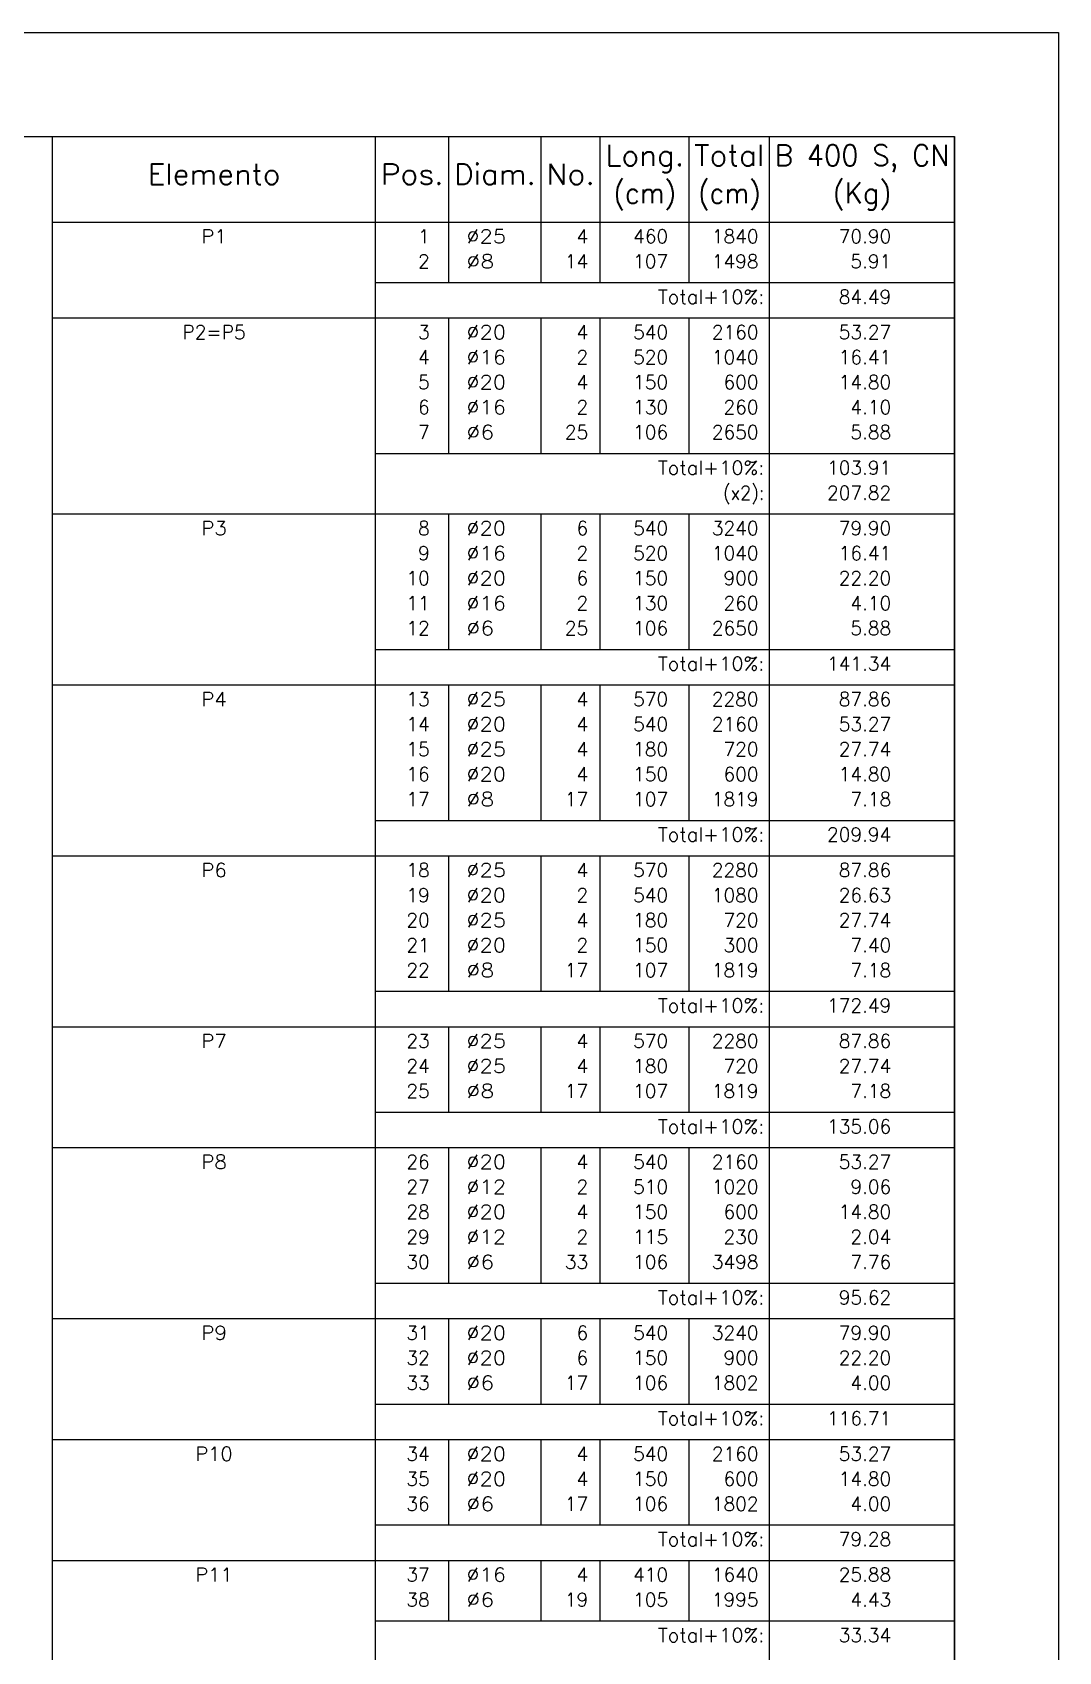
# Model space of a CAD drawing. Header units: millimetres. Extents: x 709.5 to 769, y 350.8 to 392.8.
# Drawn here: x 764.04 to 768.96, y 385.07 to 392.83 of the extents above; entities that cross this region are included whole.
import ezdxf
from ezdxf.enums import TextEntityAlignment as Align

# ---------------------------------------------------------------- set-up
doc = ezdxf.new("R2010")
doc.units = ezdxf.units.MM
doc.linetypes.add('CYPELINEA', pattern=[0])
for name, color, linetype in [('015', 1, 'Continuous'), ('07', 6, 'Continuous'), ('TABLAS', 1, 'CYPELINEA')]:
    doc.layers.add(name, color=color, linetype=linetype)
doc.styles.get("Standard").update_dxf_attribs({"font": 'romans.shx'})

# ---------------------------------------------------------------- blocks, each defined once
blk = doc.blocks.new('A0H')
at = {"layer": '015'}
blk.add_lwpolyline([(-1179, -10), (-1179, 831), (10, 831), (10, -10)], close=True, dxfattribs=at)
at = {"layer": '07'}
blk.add_lwpolyline([(-1154, 0), (-1154, 821), (0, 821), (0, 0)], close=True, dxfattribs=at)

msp = doc.modelspace()

# ---------------------------------------------------------------- linework, layer by layer
at = {"layer": 'TABLAS'}
for p, q in [((764.1339, 392.3341), (768.4619, 392.3341)), ((764.1339, 391.8991), (764.1339, 392.3341)), ((765.6839, 391.8991), (765.6839, 392.3341)), ((766.0354, 391.8991), (766.0354, 392.3341)), ((766.4784, 391.8991), (766.4784, 392.3341)), ((766.7624, 391.8991), (766.7624, 392.3341)), ((767.1889, 391.8991), (767.1889, 392.3341)), ((767.5749, 391.8991), (767.5749, 392.3341)), ((768.4619, 391.8991), (768.4619, 392.3341)), ((764.1339, 391.9241), (768.4619, 391.9241)), ((764.1339, 391.4891), (764.1339, 391.8991)), ((765.6839, 391.4891), (765.6839, 391.8991)), ((766.0354, 391.6341), (766.0354, 391.8991)), ((766.4784, 391.6341), (766.4784, 391.8991)), ((766.7624, 391.6341), (766.7624, 391.8991)), ((767.1889, 391.6341), (767.1889, 391.8991)), ((767.5749, 391.4891), (767.5749, 391.8991)), ((768.4619, 391.4891), (768.4619, 391.8991)), ((765.6839, 391.6341), (768.4619, 391.6341)), ((764.1339, 391.4391), (764.1339, 391.4891)), ((765.6839, 391.4391), (765.6839, 391.4891)), ((767.5749, 391.4391), (767.5749, 391.4891)), ((768.4619, 391.4391), (768.4619, 391.4891)), ((764.1339, 391.4641), (768.4619, 391.4641)), ((764.1339, 390.5491), (764.1339, 391.4391)), ((765.6839, 390.5491), (765.6839, 391.4391)), ((766.0354, 391.4391), (766.0354, 391.4641)), ((766.0354, 390.8141), (766.0354, 391.4391)), ((766.4784, 391.4391), (766.4784, 391.4641)), ((766.4784, 390.8141), (766.4784, 391.4391)), ((766.7624, 391.4391), (766.7624, 391.4641)), ((766.7624, 390.8141), (766.7624, 391.4391)), ((767.1889, 391.4391), (767.1889, 391.4641)), ((767.1889, 390.8141), (767.1889, 391.4391)), ((767.5749, 390.5491), (767.5749, 391.4391)), ((768.4619, 390.5491), (768.4619, 391.4391)), ((765.6839, 390.8141), (768.4619, 390.8141)), ((764.1339, 390.4991), (764.1339, 390.5491)), ((764.1339, 390.5241), (768.4619, 390.5241)), ((764.1339, 389.7291), (764.1339, 390.4991)), ((765.6839, 390.4991), (765.6839, 390.5491)), ((765.6839, 389.7291), (765.6839, 390.4991)), ((766.0354, 390.4991), (766.0354, 390.5241)), ((766.0354, 389.8741), (766.0354, 390.4991)), ((766.4784, 390.4991), (766.4784, 390.5241)), ((766.4784, 389.8741), (766.4784, 390.4991)), ((766.7624, 390.4991), (766.7624, 390.5241)), ((766.7624, 389.8741), (766.7624, 390.4991)), ((767.1889, 390.4991), (767.1889, 390.5241)), ((767.1889, 389.8741), (767.1889, 390.4991)), ((767.5749, 390.4991), (767.5749, 390.5491)), ((767.5749, 389.7291), (767.5749, 390.4991)), ((768.4619, 390.4991), (768.4619, 390.5491)), ((768.4619, 389.7291), (768.4619, 390.4991)), ((765.6839, 389.8741), (768.4619, 389.8741)), ((764.1339, 389.6791), (764.1339, 389.7291)), ((764.1339, 389.7041), (768.4619, 389.7041)), ((765.6839, 389.6791), (765.6839, 389.7291)), ((766.0354, 389.6791), (766.0354, 389.7041)), ((766.4784, 389.6791), (766.4784, 389.7041)), ((766.7624, 389.6791), (766.7624, 389.7041)), ((767.1889, 389.6791), (767.1889, 389.7041)), ((767.5749, 389.6791), (767.5749, 389.7291)), ((768.4619, 389.6791), (768.4619, 389.7291)), ((764.1339, 388.9091), (764.1339, 389.6791)), ((765.6839, 388.9091), (765.6839, 389.6791)), ((766.0354, 389.0541), (766.0354, 389.6791)), ((766.4784, 389.0541), (766.4784, 389.6791)), ((766.7624, 389.0541), (766.7624, 389.6791)), ((767.1889, 389.0541), (767.1889, 389.6791)), ((767.5749, 388.9091), (767.5749, 389.6791)), ((768.4619, 388.9091), (768.4619, 389.6791)), ((765.6839, 389.0541), (768.4619, 389.0541)), ((764.1339, 388.8591), (764.1339, 388.9091)), ((764.1339, 388.8841), (768.4619, 388.8841)), ((764.1339, 388.0891), (764.1339, 388.8591)), ((765.6839, 388.8591), (765.6839, 388.9091)), ((765.6839, 388.0891), (765.6839, 388.8591)), ((766.0354, 388.8591), (766.0354, 388.8841)), ((766.0354, 388.2341), (766.0354, 388.8591)), ((766.4784, 388.8591), (766.4784, 388.8841)), ((766.4784, 388.2341), (766.4784, 388.8591)), ((766.7624, 388.8591), (766.7624, 388.8841)), ((766.7624, 388.2341), (766.7624, 388.8591)), ((767.1889, 388.8591), (767.1889, 388.8841)), ((767.1889, 388.2341), (767.1889, 388.8591)), ((767.5749, 388.8591), (767.5749, 388.9091)), ((767.5749, 388.0891), (767.5749, 388.8591)), ((768.4619, 388.8591), (768.4619, 388.9091)), ((768.4619, 388.0891), (768.4619, 388.8591)), ((765.6839, 388.2341), (768.4619, 388.2341)), ((764.1339, 388.0391), (764.1339, 388.0891)), ((765.6839, 388.0391), (765.6839, 388.0891)), ((767.5749, 388.0391), (767.5749, 388.0891)), ((768.4619, 388.0391), (768.4619, 388.0891)), ((764.1339, 388.0641), (768.4619, 388.0641)), ((764.1339, 387.5091), (764.1339, 388.0391)), ((765.6839, 387.5091), (765.6839, 388.0391)), ((766.0354, 388.0391), (766.0354, 388.0641)), ((766.0354, 387.6541), (766.0354, 388.0391)), ((766.4784, 388.0391), (766.4784, 388.0641)), ((766.4784, 387.6541), (766.4784, 388.0391)), ((766.7624, 388.0391), (766.7624, 388.0641)), ((766.7624, 387.6541), (766.7624, 388.0391)), ((767.1889, 388.0391), (767.1889, 388.0641)), ((767.1889, 387.6541), (767.1889, 388.0391)), ((767.5749, 387.5091), (767.5749, 388.0391)), ((768.4619, 387.5091), (768.4619, 388.0391)), ((765.6839, 387.6541), (768.4619, 387.6541)), ((764.1339, 387.4591), (764.1339, 387.5091)), ((764.1339, 387.4841), (768.4619, 387.4841)), ((764.1339, 386.6891), (764.1339, 387.4591)), ((765.6839, 387.4591), (765.6839, 387.5091)), ((765.6839, 386.6891), (765.6839, 387.4591)), ((766.0354, 387.4591), (766.0354, 387.4841)), ((766.0354, 386.8341), (766.0354, 387.4591)), ((766.4784, 387.4591), (766.4784, 387.4841)), ((766.4784, 386.8341), (766.4784, 387.4591)), ((766.7624, 387.4591), (766.7624, 387.4841)), ((766.7624, 386.8341), (766.7624, 387.4591)), ((767.1889, 387.4591), (767.1889, 387.4841)), ((767.1889, 386.8341), (767.1889, 387.4591)), ((767.5749, 387.4591), (767.5749, 387.5091)), ((767.5749, 386.6891), (767.5749, 387.4591)), ((768.4619, 387.4591), (768.4619, 387.5091)), ((768.4619, 386.6891), (768.4619, 387.4591)), ((765.6839, 386.8341), (768.4619, 386.8341)), ((764.1339, 386.6391), (764.1339, 386.6891)), ((765.6839, 386.6391), (765.6839, 386.6891)), ((767.5749, 386.6391), (767.5749, 386.6891)), ((768.4619, 386.6391), (768.4619, 386.6891)), ((764.1339, 386.6641), (768.4619, 386.6641)), ((764.1339, 386.1091), (764.1339, 386.6391)), ((765.6839, 386.1091), (765.6839, 386.6391)), ((766.0354, 386.6391), (766.0354, 386.6641)), ((766.0354, 386.2541), (766.0354, 386.6391)), ((766.4784, 386.6391), (766.4784, 386.6641)), ((766.4784, 386.2541), (766.4784, 386.6391)), ((766.7624, 386.6391), (766.7624, 386.6641)), ((766.7624, 386.2541), (766.7624, 386.6391)), ((767.1889, 386.6391), (767.1889, 386.6641)), ((767.1889, 386.2541), (767.1889, 386.6391)), ((767.5749, 386.1091), (767.5749, 386.6391)), ((768.4619, 386.1091), (768.4619, 386.6391)), ((765.6839, 386.2541), (768.4619, 386.2541)), ((764.1339, 386.0591), (764.1339, 386.1091)), ((764.1339, 386.0841), (768.4619, 386.0841)), ((764.1339, 385.5291), (764.1339, 386.0591)), ((765.6839, 386.0591), (765.6839, 386.1091)), ((765.6839, 385.5291), (765.6839, 386.0591)), ((766.0354, 386.0591), (766.0354, 386.0841)), ((766.0354, 385.6741), (766.0354, 386.0591)), ((766.4784, 386.0591), (766.4784, 386.0841)), ((766.4784, 385.6741), (766.4784, 386.0591)), ((766.7624, 386.0591), (766.7624, 386.0841)), ((766.7624, 385.6741), (766.7624, 386.0591)), ((767.1889, 386.0591), (767.1889, 386.0841)), ((767.1889, 385.6741), (767.1889, 386.0591)), ((767.5749, 386.0591), (767.5749, 386.1091)), ((767.5749, 385.5291), (767.5749, 386.0591)), ((768.4619, 386.0591), (768.4619, 386.1091)), ((768.4619, 385.5291), (768.4619, 386.0591)), ((765.6839, 385.6741), (768.4619, 385.6741)), ((764.1339, 385.4791), (764.1339, 385.5291)), ((764.1339, 385.5041), (768.4619, 385.5041)), ((765.6839, 385.4791), (765.6839, 385.5291)), ((766.0354, 385.4791), (766.0354, 385.5041)), ((766.4784, 385.4791), (766.4784, 385.5041)), ((766.7624, 385.4791), (766.7624, 385.5041)), ((767.1889, 385.4791), (767.1889, 385.5041)), ((767.5749, 385.4791), (767.5749, 385.5291)), ((768.4619, 385.4791), (768.4619, 385.5291)), ((764.1339, 385.0691), (764.1339, 385.4791)), ((765.6839, 385.0691), (765.6839, 385.4791)), ((766.0354, 385.2141), (766.0354, 385.4791)), ((766.4784, 385.2141), (766.4784, 385.4791)), ((766.7624, 385.2141), (766.7624, 385.4791)), ((767.1889, 385.2141), (767.1889, 385.4791)), ((767.5749, 385.0691), (767.5749, 385.4791)), ((768.4619, 385.0691), (768.4619, 385.4791)), ((765.6839, 385.2141), (768.4619, 385.2141)), ((764.1339, 385.0191), (764.1339, 385.0691)), ((765.6839, 385.0191), (765.6839, 385.0691)), ((767.5749, 385.0191), (767.5749, 385.0691)), ((768.4619, 385.0191), (768.4619, 385.0691))]:
    msp.add_line(p, q, dxfattribs=at)

# ---------------------------------------------------------------- block references
at = {"linetype": 'Continuous', "xscale": 0.05000000000001137, "yscale": 0.05000000000001137, "zscale": 0.05}
msp.add_blockref('A0H', (768.4619, 351.2841), dxfattribs=at)

# ---------------------------------------------------------------- texts
at = {"layer": 'TABLAS'}
for s, height, width, p, p2 in [('Long.', 0.1, 0.988312, (766.7877, 392.1941), (767.1642, 392.1941)), ('Total', 0.1, 1.008, (767.2139, 392.1941), (767.5499, 392.1941)), ('B 400 S, CN', 0.1, 0.825211, (767.5999, 392.1941), (768.4369, 392.1941)), ('Elemento', 0.1, 0.95625, (764.5902, 392.1041), (765.2277, 392.1041)), ('Pos.', 0.1, 1.005, (765.7092, 392.1041), (766.0107, 392.1041)), ('Diam.', 0.1, 0.9825, (766.0604, 392.1041), (766.4534, 392.1041)), ('No.', 0.1, 1.045532, (766.5034, 392.1041), (766.7374, 392.1041)), ('(cm)', 0.1, 0.875, (766.8259, 392.0141), (767.1259, 392.0141)), ('(cm)', 0.1, 0.875, (767.2319, 392.0141), (767.5319, 392.0141)), ('(Kg)', 0.1, 0.925312, (767.8774, 392.0141), (768.1594, 392.0141)), ('P1', 0.06665, 1.211084, (764.8474, 391.8225), (764.9704, 391.8225)), ('1', 0.0667, 1.604037, (765.8879, 391.8225), (765.9439, 391.8225)), ('%%c25', 0.06665, 1.069017, (766.1199, 391.8225), (766.3099, 391.8225)), ('4', 0.0667, 0.980245, (766.6484, 391.8225), (766.7044, 391.8225)), ('460', 0.06665, 0.928653, (766.9199, 391.8225), (767.0879, 391.8225)), ('1840', 0.06665, 0.916593, (767.2979, 391.8225), (767.5219, 391.8225)), ('70.90', 0.06665, 0.912642, (767.9064, 391.8225), (768.1584, 391.8225)), ('2', 0.0667, 1.037907, (765.8879, 391.7025), (765.9439, 391.7025)), ('%%c8', 0.06665, 1.172793, (766.1199, 391.7025), (766.2539, 391.7025)), ('14', 0.06665, 0.928653, (766.5924, 391.7025), (766.7044, 391.7025)), ('107', 0.06665, 0.928653, (766.9199, 391.7025), (767.0879, 391.7025)), ('1498', 0.06665, 0.916593, (767.2979, 391.7025), (767.5219, 391.7025)), ('5.91', 0.06665, 1.012384, (767.9624, 391.7025), (768.1584, 391.7025)), ('Total+10%:', 0.06665, 0.94709, (767.0389, 391.5325), (767.5499, 391.5325)), ('84.49', 0.06665, 0.923254, (767.9064, 391.5325), (768.1584, 391.5325)), ('P2=P5', 0.06665, 0.912228, (764.7569, 391.3625), (765.0609, 391.3625)), ('3', 0.0667, 1.037907, (765.8879, 391.3625), (765.9439, 391.3625)), ('%%c20', 0.06665, 1.069017, (766.1199, 391.3625), (766.3099, 391.3625)), ('4', 0.0667, 0.980245, (766.6484, 391.3625), (766.7044, 391.3625)), ('540', 0.06665, 0.928653, (766.9199, 391.3625), (767.0879, 391.3625)), ('2160', 0.06665, 0.916593, (767.2979, 391.3625), (767.5219, 391.3625)), ('53.27', 0.06665, 0.912642, (767.9064, 391.3625), (768.1584, 391.3625)), ('4', 0.0667, 0.980245, (765.8879, 391.2425), (765.9439, 391.2425)), ('%%c16', 0.06665, 1.069017, (766.1199, 391.2425), (766.3099, 391.2425)), ('2', 0.0667, 1.037907, (766.6484, 391.2425), (766.7044, 391.2425)), ('520', 0.06665, 0.928653, (766.9199, 391.2425), (767.0879, 391.2425)), ('1040', 0.06665, 0.916593, (767.2979, 391.2425), (767.5219, 391.2425)), ('16.41', 0.06665, 0.980245, (767.9064, 391.2425), (768.1584, 391.2425)), ('5', 0.0667, 1.037907, (765.8879, 391.1225), (765.9439, 391.1225)), ('%%c20', 0.06665, 1.069017, (766.1199, 391.1225), (766.3099, 391.1225)), ('4', 0.0667, 0.980245, (766.6484, 391.1225), (766.7044, 391.1225)), ('150', 0.06665, 0.928653, (766.9199, 391.1225), (767.0879, 391.1225)), ('600', 0.06665, 0.928653, (767.3539, 391.1225), (767.5219, 391.1225)), ('14.80', 0.06665, 0.912642, (767.9064, 391.1225), (768.1584, 391.1225)), ('6', 0.0667, 1.037907, (765.8879, 391.0025), (765.9439, 391.0025)), ('%%c16', 0.06665, 1.069017, (766.1199, 391.0025), (766.3099, 391.0025)), ('2', 0.0667, 1.037907, (766.6484, 391.0025), (766.7044, 391.0025)), ('130', 0.06665, 0.928653, (766.9199, 391.0025), (767.0879, 391.0025)), ('260', 0.06665, 0.928653, (767.3539, 391.0025), (767.5219, 391.0025)), ('4.10', 0.06665, 0.921723, (767.9624, 391.0025), (768.1584, 391.0025)), ('7', 0.0667, 1.037907, (765.8879, 390.8825), (765.9439, 390.8825)), ('%%c6', 0.06665, 1.172793, (766.1199, 390.8825), (766.2539, 390.8825)), ('25', 0.06665, 0.953752, (766.5924, 390.8825), (766.7044, 390.8825)), ('106', 0.06665, 0.928653, (766.9199, 390.8825), (767.0879, 390.8825)), ('2650', 0.06665, 0.916593, (767.2979, 390.8825), (767.5219, 390.8825)), ('5.88', 0.06665, 0.921723, (767.9624, 390.8825), (768.1584, 390.8825)), ('Total+10%:', 0.06665, 0.94709, (767.0389, 390.7125), (767.5499, 390.7125)), ('103.91', 0.06665, 0.960834, (767.8504, 390.7125), (768.1584, 390.7125)), ('(x2):', 0.06665, 0.883108, (767.3509, 390.5925), (767.5499, 390.5925)), ('207.82', 0.06665, 0.906956, (767.8504, 390.5925), (768.1584, 390.5925)), ('P3', 0.06665, 1.01986, (764.8474, 390.4225), (764.9704, 390.4225)), ('8', 0.0667, 1.037907, (765.8879, 390.4225), (765.9439, 390.4225)), ('%%c20', 0.06665, 1.069017, (766.1199, 390.4225), (766.3099, 390.4225)), ('6', 0.0667, 1.037907, (766.6484, 390.4225), (766.7044, 390.4225)), ('540', 0.06665, 0.928653, (766.9199, 390.4225), (767.0879, 390.4225)), ('3240', 0.06665, 0.916593, (767.2979, 390.4225), (767.5219, 390.4225)), ('79.90', 0.06665, 0.912642, (767.9064, 390.4225), (768.1584, 390.4225)), ('9', 0.0667, 1.102776, (765.8879, 390.3025), (765.9439, 390.3025)), ('%%c16', 0.06665, 1.069017, (766.1199, 390.3025), (766.3099, 390.3025)), ('2', 0.0667, 1.037907, (766.6484, 390.3025), (766.7044, 390.3025)), ('520', 0.06665, 0.928653, (766.9199, 390.3025), (767.0879, 390.3025)), ('1040', 0.06665, 0.916593, (767.2979, 390.3025), (767.5219, 390.3025)), ('16.41', 0.06665, 0.980245, (767.9064, 390.3025), (768.1584, 390.3025)), ('10', 0.06665, 0.953752, (765.8319, 390.1825), (765.9439, 390.1825)), ('%%c20', 0.06665, 1.069017, (766.1199, 390.1825), (766.3099, 390.1825)), ('6', 0.0667, 1.037907, (766.6484, 390.1825), (766.7044, 390.1825)), ('150', 0.06665, 0.928653, (766.9199, 390.1825), (767.0879, 390.1825)), ('900', 0.06665, 0.928653, (767.3539, 390.1825), (767.5219, 390.1825)), ('22.20', 0.06665, 0.912642, (767.9064, 390.1825), (768.1584, 390.1825)), ('11', 0.06665, 1.138349, (765.8319, 390.0625), (765.9439, 390.0625)), ('%%c16', 0.06665, 1.069017, (766.1199, 390.0625), (766.3099, 390.0625)), ('2', 0.0667, 1.037907, (766.6484, 390.0625), (766.7044, 390.0625)), ('130', 0.06665, 0.928653, (766.9199, 390.0625), (767.0879, 390.0625)), ('260', 0.06665, 0.928653, (767.3539, 390.0625), (767.5219, 390.0625)), ('4.10', 0.06665, 0.921723, (767.9624, 390.0625), (768.1584, 390.0625)), ('12', 0.06665, 0.953752, (765.8319, 389.9425), (765.9439, 389.9425)), ('%%c6', 0.06665, 1.172793, (766.1199, 389.9425), (766.2539, 389.9425)), ('25', 0.06665, 0.953752, (766.5924, 389.9425), (766.7044, 389.9425)), ('106', 0.06665, 0.928653, (766.9199, 389.9425), (767.0879, 389.9425)), ('2650', 0.06665, 0.916593, (767.2979, 389.9425), (767.5219, 389.9425)), ('5.88', 0.06665, 0.921723, (767.9624, 389.9425), (768.1584, 389.9425)), ('Total+10%:', 0.06665, 0.94709, (767.0389, 389.7725), (767.5499, 389.7725)), ('141.34', 0.06665, 0.898558, (767.8504, 389.7725), (768.1584, 389.7725)), ('P4', 0.06665, 0.99371, (764.8474, 389.6025), (764.9704, 389.6025)), ('13', 0.06665, 0.953752, (765.8319, 389.6025), (765.9439, 389.6025)), ('%%c25', 0.06665, 1.069017, (766.1199, 389.6025), (766.3099, 389.6025)), ('4', 0.0667, 0.980245, (766.6484, 389.6025), (766.7044, 389.6025)), ('570', 0.06665, 0.928653, (766.9199, 389.6025), (767.0879, 389.6025)), ('2280', 0.06665, 0.916593, (767.2979, 389.6025), (767.5219, 389.6025)), ('87.86', 0.06665, 0.912642, (767.9064, 389.6025), (768.1584, 389.6025)), ('14', 0.06665, 0.928653, (765.8319, 389.4825), (765.9439, 389.4825)), ('%%c20', 0.06665, 1.069017, (766.1199, 389.4825), (766.3099, 389.4825)), ('4', 0.0667, 0.980245, (766.6484, 389.4825), (766.7044, 389.4825)), ('540', 0.06665, 0.928653, (766.9199, 389.4825), (767.0879, 389.4825)), ('2160', 0.06665, 0.916593, (767.2979, 389.4825), (767.5219, 389.4825)), ('53.27', 0.06665, 0.912642, (767.9064, 389.4825), (768.1584, 389.4825)), ('15', 0.06665, 0.953752, (765.8319, 389.3625), (765.9439, 389.3625)), ('%%c25', 0.06665, 1.069017, (766.1199, 389.3625), (766.3099, 389.3625)), ('4', 0.0667, 0.980245, (766.6484, 389.3625), (766.7044, 389.3625)), ('180', 0.06665, 0.928653, (766.9199, 389.3625), (767.0879, 389.3625)), ('720', 0.06665, 0.928653, (767.3539, 389.3625), (767.5219, 389.3625)), ('27.74', 0.06665, 0.902271, (767.9064, 389.3625), (768.1584, 389.3625)), ('16', 0.06665, 0.953752, (765.8319, 389.2425), (765.9439, 389.2425)), ('%%c20', 0.06665, 1.069017, (766.1199, 389.2425), (766.3099, 389.2425)), ('4', 0.0667, 0.980245, (766.6484, 389.2425), (766.7044, 389.2425)), ('150', 0.06665, 0.928653, (766.9199, 389.2425), (767.0879, 389.2425)), ('600', 0.06665, 0.928653, (767.3539, 389.2425), (767.5219, 389.2425)), ('14.80', 0.06665, 0.912642, (767.9064, 389.2425), (768.1584, 389.2425)), ('17', 0.06665, 0.953752, (765.8319, 389.1225), (765.9439, 389.1225)), ('%%c8', 0.06665, 1.172793, (766.1199, 389.1225), (766.2539, 389.1225)), ('17', 0.06665, 0.953752, (766.5924, 389.1225), (766.7044, 389.1225)), ('107', 0.06665, 0.928653, (766.9199, 389.1225), (767.0879, 389.1225)), ('1819', 0.06665, 0.928653, (767.2979, 389.1225), (767.5219, 389.1225)), ('7.18', 0.06665, 0.921723, (767.9624, 389.1225), (768.1584, 389.1225)), ('Total+10%:', 0.06665, 0.94709, (767.0389, 388.9525), (767.5499, 388.9525)), ('209.94', 0.06665, 0.898558, (767.8504, 388.9525), (768.1584, 388.9525)), ('P6', 0.06665, 1.01986, (764.8474, 388.7825), (764.9704, 388.7825)), ('18', 0.06665, 0.953752, (765.8319, 388.7825), (765.9439, 388.7825)), ('%%c25', 0.06665, 1.069017, (766.1199, 388.7825), (766.3099, 388.7825)), ('4', 0.0667, 0.980245, (766.6484, 388.7825), (766.7044, 388.7825)), ('570', 0.06665, 0.928653, (766.9199, 388.7825), (767.0879, 388.7825)), ('2280', 0.06665, 0.916593, (767.2979, 388.7825), (767.5219, 388.7825)), ('87.86', 0.06665, 0.912642, (767.9064, 388.7825), (768.1584, 388.7825)), ('19', 0.06665, 0.980245, (765.8319, 388.6625), (765.9439, 388.6625)), ('%%c20', 0.06665, 1.069017, (766.1199, 388.6625), (766.3099, 388.6625)), ('2', 0.0667, 1.037907, (766.6484, 388.6625), (766.7044, 388.6625)), ('540', 0.06665, 0.928653, (766.9199, 388.6625), (767.0879, 388.6625)), ('1080', 0.06665, 0.916593, (767.2979, 388.6625), (767.5219, 388.6625)), ('26.63', 0.06665, 0.912642, (767.9064, 388.6625), (768.1584, 388.6625)), ('20', 0.06665, 0.953752, (765.8319, 388.5425), (765.9439, 388.5425)), ('%%c25', 0.06665, 1.069017, (766.1199, 388.5425), (766.3099, 388.5425)), ('4', 0.0667, 0.980245, (766.6484, 388.5425), (766.7044, 388.5425)), ('180', 0.06665, 0.928653, (766.9199, 388.5425), (767.0879, 388.5425)), ('720', 0.06665, 0.928653, (767.3539, 388.5425), (767.5219, 388.5425)), ('27.74', 0.06665, 0.902271, (767.9064, 388.5425), (768.1584, 388.5425)), ('21', 0.06665, 1.138349, (765.8319, 388.4225), (765.9439, 388.4225)), ('%%c20', 0.06665, 1.069017, (766.1199, 388.4225), (766.3099, 388.4225)), ('2', 0.0667, 1.037907, (766.6484, 388.4225), (766.7044, 388.4225)), ('150', 0.06665, 0.928653, (766.9199, 388.4225), (767.0879, 388.4225)), ('300', 0.06665, 0.928653, (767.3539, 388.4225), (767.5219, 388.4225)), ('7.40', 0.06665, 0.921723, (767.9624, 388.4225), (768.1584, 388.4225)), ('22', 0.06665, 0.953752, (765.8319, 388.3025), (765.9439, 388.3025)), ('%%c8', 0.06665, 1.172793, (766.1199, 388.3025), (766.2539, 388.3025)), ('17', 0.06665, 0.953752, (766.5924, 388.3025), (766.7044, 388.3025)), ('107', 0.06665, 0.928653, (766.9199, 388.3025), (767.0879, 388.3025)), ('1819', 0.06665, 0.928653, (767.2979, 388.3025), (767.5219, 388.3025)), ('7.18', 0.06665, 0.921723, (767.9624, 388.3025), (768.1584, 388.3025)), ('Total+10%:', 0.06665, 0.94709, (767.0389, 388.1325), (767.5499, 388.1325)), ('172.49', 0.06665, 0.915512, (767.8504, 388.1325), (768.1584, 388.1325)), ('P7', 0.06665, 1.01986, (764.8474, 387.9625), (764.9704, 387.9625)), ('23', 0.06665, 0.953752, (765.8319, 387.9625), (765.9439, 387.9625)), ('%%c25', 0.06665, 1.069017, (766.1199, 387.9625), (766.3099, 387.9625)), ('4', 0.0667, 0.980245, (766.6484, 387.9625), (766.7044, 387.9625)), ('570', 0.06665, 0.928653, (766.9199, 387.9625), (767.0879, 387.9625)), ('2280', 0.06665, 0.916593, (767.2979, 387.9625), (767.5219, 387.9625)), ('87.86', 0.06665, 0.912642, (767.9064, 387.9625), (768.1584, 387.9625)), ('24', 0.06665, 0.928653, (765.8319, 387.8425), (765.9439, 387.8425)), ('%%c25', 0.06665, 1.069017, (766.1199, 387.8425), (766.3099, 387.8425)), ('4', 0.0667, 0.980245, (766.6484, 387.8425), (766.7044, 387.8425)), ('180', 0.06665, 0.928653, (766.9199, 387.8425), (767.0879, 387.8425)), ('720', 0.06665, 0.928653, (767.3539, 387.8425), (767.5219, 387.8425)), ('27.74', 0.06665, 0.902271, (767.9064, 387.8425), (768.1584, 387.8425)), ('25', 0.06665, 0.953752, (765.8319, 387.7225), (765.9439, 387.7225)), ('%%c8', 0.06665, 1.172793, (766.1199, 387.7225), (766.2539, 387.7225)), ('17', 0.06665, 0.953752, (766.5924, 387.7225), (766.7044, 387.7225)), ('107', 0.06665, 0.928653, (766.9199, 387.7225), (767.0879, 387.7225)), ('1819', 0.06665, 0.928653, (767.2979, 387.7225), (767.5219, 387.7225)), ('7.18', 0.06665, 0.921723, (767.9624, 387.7225), (768.1584, 387.7225)), ('Total+10%:', 0.06665, 0.94709, (767.0389, 387.5525), (767.5499, 387.5525)), ('135.06', 0.06665, 0.906956, (767.8504, 387.5525), (768.1584, 387.5525)), ('P8', 0.06665, 1.01986, (764.8474, 387.3825), (764.9704, 387.3825)), ('26', 0.06665, 0.953752, (765.8319, 387.3825), (765.9439, 387.3825)), ('%%c20', 0.06665, 1.069017, (766.1199, 387.3825), (766.3099, 387.3825)), ('4', 0.0667, 0.980245, (766.6484, 387.3825), (766.7044, 387.3825)), ('540', 0.06665, 0.928653, (766.9199, 387.3825), (767.0879, 387.3825)), ('2160', 0.06665, 0.916593, (767.2979, 387.3825), (767.5219, 387.3825)), ('53.27', 0.06665, 0.912642, (767.9064, 387.3825), (768.1584, 387.3825)), ('27', 0.06665, 0.953752, (765.8319, 387.2625), (765.9439, 387.2625)), ('%%c12', 0.06665, 1.069017, (766.1199, 387.2625), (766.3099, 387.2625)), ('2', 0.0667, 1.037907, (766.6484, 387.2625), (766.7044, 387.2625)), ('510', 0.06665, 0.928653, (766.9199, 387.2625), (767.0879, 387.2625)), ('1020', 0.06665, 0.916593, (767.2979, 387.2625), (767.5219, 387.2625)), ('9.06', 0.06665, 0.921723, (767.9624, 387.2625), (768.1584, 387.2625)), ('28', 0.06665, 0.953752, (765.8319, 387.1425), (765.9439, 387.1425)), ('%%c20', 0.06665, 1.069017, (766.1199, 387.1425), (766.3099, 387.1425)), ('4', 0.0667, 0.980245, (766.6484, 387.1425), (766.7044, 387.1425)), ('150', 0.06665, 0.928653, (766.9199, 387.1425), (767.0879, 387.1425)), ('600', 0.06665, 0.928653, (767.3539, 387.1425), (767.5219, 387.1425)), ('14.80', 0.06665, 0.912642, (767.9064, 387.1425), (768.1584, 387.1425)), ('29', 0.06665, 0.980245, (765.8319, 387.0225), (765.9439, 387.0225)), ('%%c12', 0.06665, 1.069017, (766.1199, 387.0225), (766.3099, 387.0225)), ('2', 0.0667, 1.037907, (766.6484, 387.0225), (766.7044, 387.0225)), ('115', 0.06665, 0.928653, (766.9199, 387.0225), (767.0879, 387.0225)), ('230', 0.06665, 0.928653, (767.3539, 387.0225), (767.5219, 387.0225)), ('2.04', 0.06665, 0.908168, (767.9624, 387.0225), (768.1584, 387.0225)), ('30', 0.06665, 0.953752, (765.8319, 386.9025), (765.9439, 386.9025)), ('%%c6', 0.06665, 1.172793, (766.1199, 386.9025), (766.2539, 386.9025)), ('33', 0.06665, 0.953752, (766.5924, 386.9025), (766.7044, 386.9025)), ('106', 0.06665, 0.928653, (766.9199, 386.9025), (767.0879, 386.9025)), ('3498', 0.06665, 0.916593, (767.2979, 386.9025), (767.5219, 386.9025)), ('7.76', 0.06665, 0.921723, (767.9624, 386.9025), (768.1584, 386.9025)), ('Total+10%:', 0.06665, 0.94709, (767.0389, 386.7325), (767.5499, 386.7325)), ('95.62', 0.06665, 0.912642, (767.9064, 386.7325), (768.1584, 386.7325)), ('P9', 0.06665, 1.047424, (764.8474, 386.5625), (764.9704, 386.5625)), ('31', 0.06665, 1.138349, (765.8319, 386.5625), (765.9439, 386.5625)), ('%%c20', 0.06665, 1.069017, (766.1199, 386.5625), (766.3099, 386.5625)), ('6', 0.0667, 1.037907, (766.6484, 386.5625), (766.7044, 386.5625)), ('540', 0.06665, 0.928653, (766.9199, 386.5625), (767.0879, 386.5625)), ('3240', 0.06665, 0.916593, (767.2979, 386.5625), (767.5219, 386.5625)), ('79.90', 0.06665, 0.912642, (767.9064, 386.5625), (768.1584, 386.5625)), ('32', 0.06665, 0.953752, (765.8319, 386.4425), (765.9439, 386.4425)), ('%%c20', 0.06665, 1.069017, (766.1199, 386.4425), (766.3099, 386.4425)), ('6', 0.0667, 1.037907, (766.6484, 386.4425), (766.7044, 386.4425)), ('150', 0.06665, 0.928653, (766.9199, 386.4425), (767.0879, 386.4425)), ('900', 0.06665, 0.928653, (767.3539, 386.4425), (767.5219, 386.4425)), ('22.20', 0.06665, 0.912642, (767.9064, 386.4425), (768.1584, 386.4425)), ('33', 0.06665, 0.953752, (765.8319, 386.3225), (765.9439, 386.3225)), ('%%c6', 0.06665, 1.172793, (766.1199, 386.3225), (766.2539, 386.3225)), ('17', 0.06665, 0.953752, (766.5924, 386.3225), (766.7044, 386.3225)), ('106', 0.06665, 0.928653, (766.9199, 386.3225), (767.0879, 386.3225)), ('1802', 0.06665, 0.916593, (767.2979, 386.3225), (767.5219, 386.3225)), ('4.00', 0.06665, 0.921723, (767.9624, 386.3225), (768.1584, 386.3225)), ('Total+10%:', 0.06665, 0.94709, (767.0389, 386.1525), (767.5499, 386.1525)), ('116.71', 0.06665, 0.960834, (767.8504, 386.1525), (768.1584, 386.1525)), ('P10', 0.06665, 0.972398, (764.8194, 385.9825), (764.9984, 385.9825)), ('34', 0.06665, 0.928653, (765.8319, 385.9825), (765.9439, 385.9825)), ('%%c20', 0.06665, 1.069017, (766.1199, 385.9825), (766.3099, 385.9825)), ('4', 0.0667, 0.980245, (766.6484, 385.9825), (766.7044, 385.9825)), ('540', 0.06665, 0.928653, (766.9199, 385.9825), (767.0879, 385.9825)), ('2160', 0.06665, 0.916593, (767.2979, 385.9825), (767.5219, 385.9825)), ('53.27', 0.06665, 0.912642, (767.9064, 385.9825), (768.1584, 385.9825)), ('35', 0.06665, 0.953752, (765.8319, 385.8625), (765.9439, 385.8625)), ('%%c20', 0.06665, 1.069017, (766.1199, 385.8625), (766.3099, 385.8625)), ('4', 0.0667, 0.980245, (766.6484, 385.8625), (766.7044, 385.8625)), ('150', 0.06665, 0.928653, (766.9199, 385.8625), (767.0879, 385.8625)), ('600', 0.06665, 0.928653, (767.3539, 385.8625), (767.5219, 385.8625)), ('14.80', 0.06665, 0.912642, (767.9064, 385.8625), (768.1584, 385.8625)), ('36', 0.06665, 0.953752, (765.8319, 385.7425), (765.9439, 385.7425)), ('%%c6', 0.06665, 1.172793, (766.1199, 385.7425), (766.2539, 385.7425)), ('17', 0.06665, 0.953752, (766.5924, 385.7425), (766.7044, 385.7425)), ('106', 0.06665, 0.928653, (766.9199, 385.7425), (767.0879, 385.7425)), ('1802', 0.06665, 0.916593, (767.2979, 385.7425), (767.5219, 385.7425)), ('4.00', 0.06665, 0.921723, (767.9624, 385.7425), (768.1584, 385.7425)), ('Total+10%:', 0.06665, 0.94709, (767.0389, 385.5725), (767.5499, 385.5725)), ('79.28', 0.06665, 0.912642, (767.9064, 385.5725), (768.1584, 385.5725)), ('P11', 0.06665, 1.084598, (764.8194, 385.4025), (764.9984, 385.4025)), ('37', 0.06665, 0.953752, (765.8319, 385.4025), (765.9439, 385.4025)), ('%%c16', 0.06665, 1.069017, (766.1199, 385.4025), (766.3099, 385.4025)), ('4', 0.0667, 0.980245, (766.6484, 385.4025), (766.7044, 385.4025)), ('410', 0.06665, 0.928653, (766.9199, 385.4025), (767.0879, 385.4025)), ('1640', 0.06665, 0.916593, (767.2979, 385.4025), (767.5219, 385.4025)), ('25.88', 0.06665, 0.912642, (767.9064, 385.4025), (768.1584, 385.4025)), ('38', 0.06665, 0.953752, (765.8319, 385.2825), (765.9439, 385.2825)), ('%%c6', 0.06665, 1.172793, (766.1199, 385.2825), (766.2539, 385.2825)), ('19', 0.06665, 0.980245, (766.5924, 385.2825), (766.7044, 385.2825)), ('105', 0.06665, 0.928653, (766.9199, 385.2825), (767.0879, 385.2825)), ('1995', 0.06665, 0.916593, (767.2979, 385.2825), (767.5219, 385.2825)), ('4.43', 0.06665, 0.921723, (767.9624, 385.2825), (768.1584, 385.2825)), ('Total+10%:', 0.06665, 0.94709, (767.0389, 385.1125), (767.5499, 385.1125)), ('33.34', 0.06665, 0.902271, (767.9064, 385.1125), (768.1584, 385.1125))]:
    msp.add_text(s, height=height, dxfattribs=dict(at, width=width)).set_placement(p, p2, align=Align.FIT)

doc.saveas('drawing.dxf')
